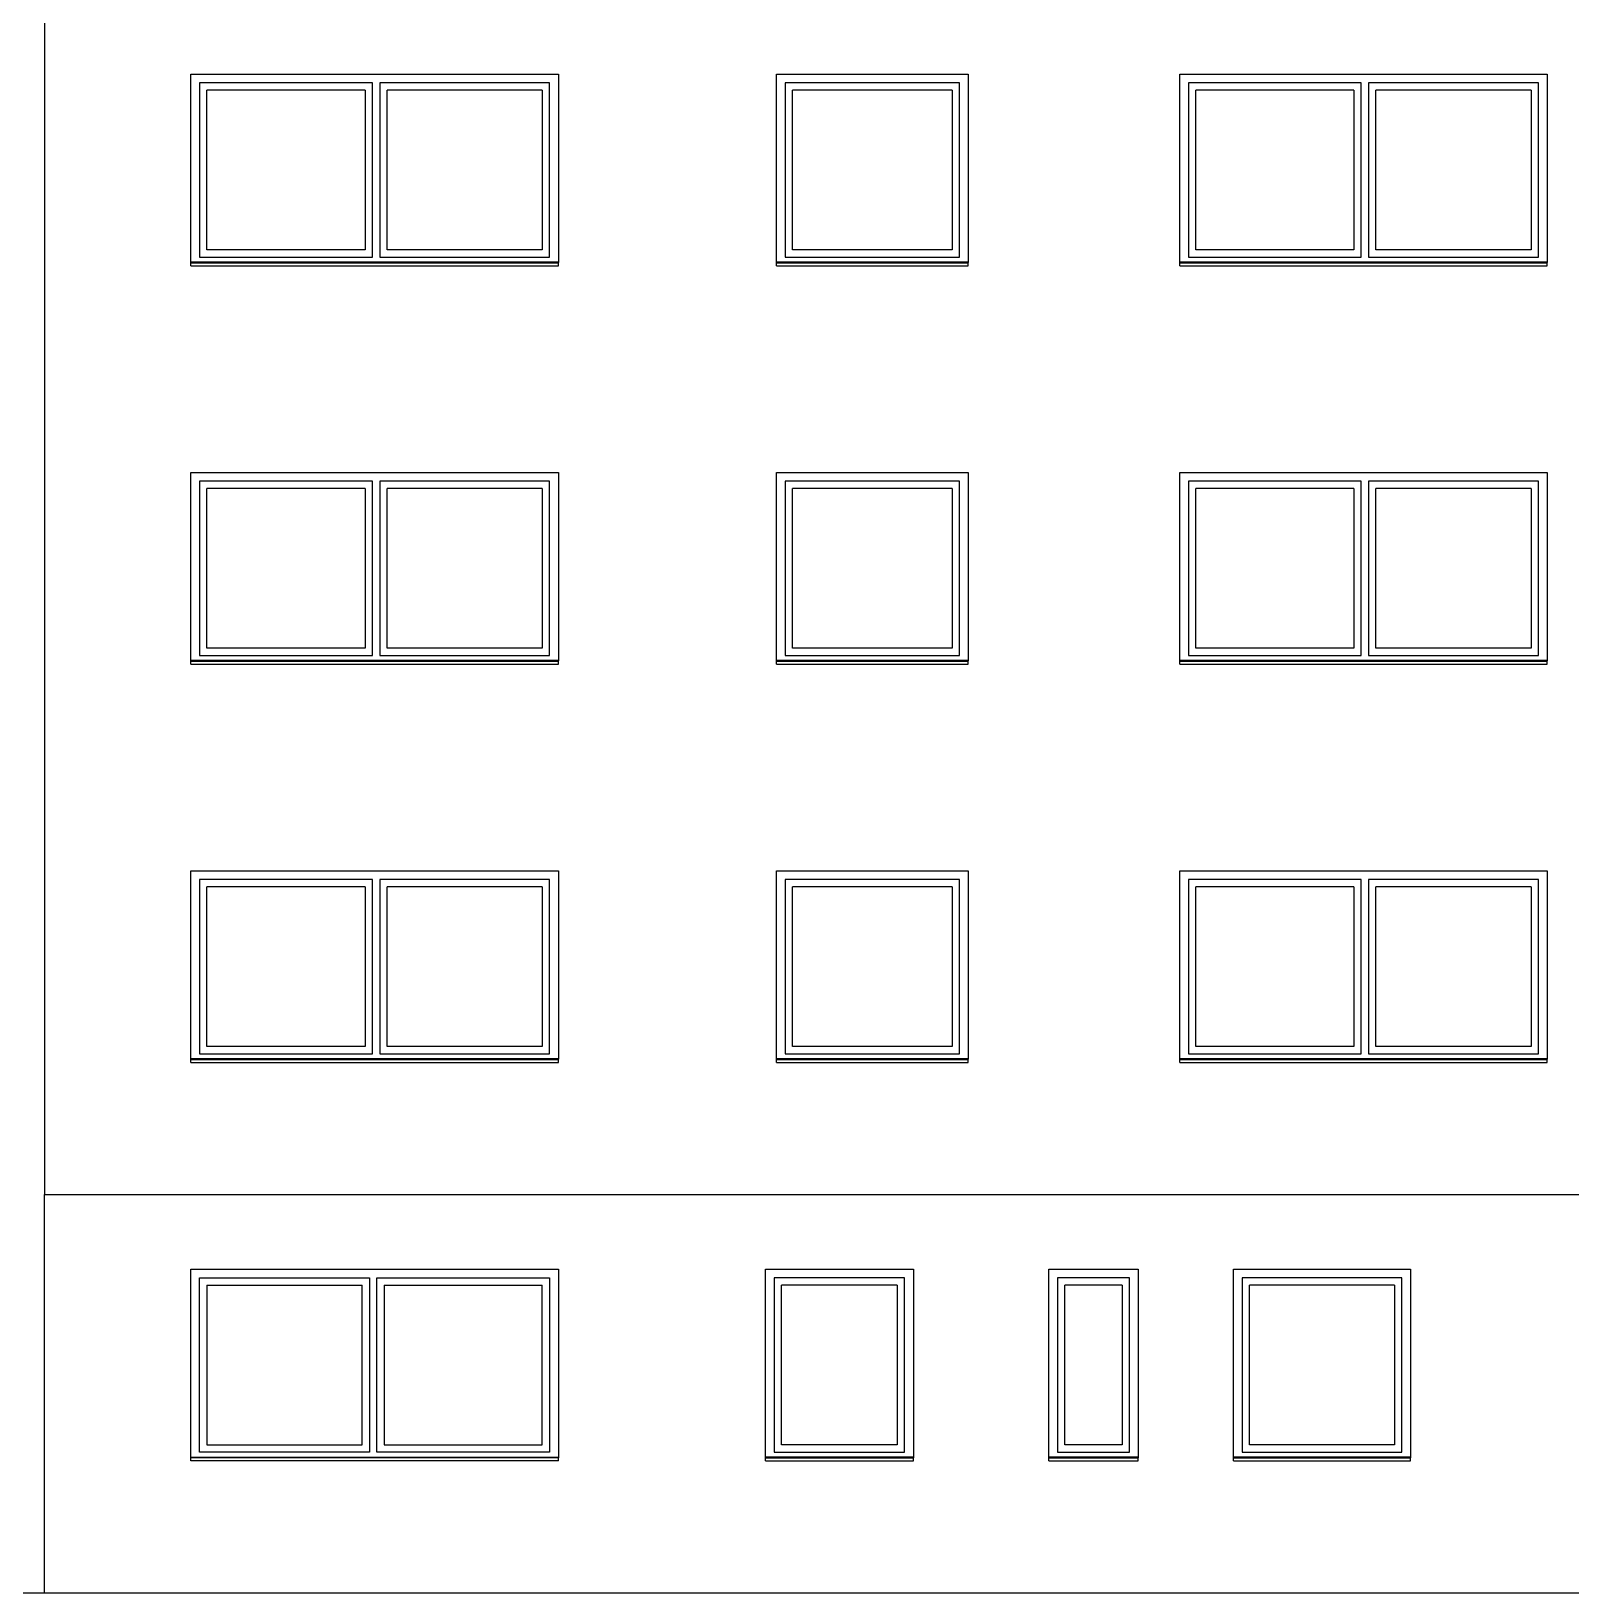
# Model space of a CAD drawing. Header units: millimetres. Extents: x 48 to 4070, y 10 to 629.
# Drawn here: x 2590 to 2800.3, y 111.6 to 324.8 of the extents above; entities that cross this region are included whole.
import ezdxf
from ezdxf.xclip import XClip

# ---------------------------------------------------------------- set-up
doc = ezdxf.new("R2010")
doc.units = ezdxf.units.MM
doc.header["$MEASUREMENT"] = 0
doc.header["$XCLIPFRAME"] = 0
for name, color, linetype in [('A--------P-', 7, 'Continuous'), ('A-01SC-----Ytterväggar2', 7, 'Continuous'), ('A1', 1, 'Continuous')]:
    doc.layers.add(name, color=color, linetype=linetype)

# ---------------------------------------------------------------- blocks, each defined once
blk = doc.blocks.new('Drawing_3_3', base_point=(3616.51, 55.57))
at = {"layer": 'A-01SC-----Ytterväggar2'}
for p, q in [((2591.78, 329.17), (2591.78, 274.77)), ((2591.78, 274.77), (2591.78, 220.37)), ((2591.78, 220.37), (2591.78, 165.97)), ((2591.78, 111.57), (2591.78, 165.97)), ((2588.18, 111.57), (2591.78, 111.57))]:
    blk.add_line(p, q, dxfattribs=at)
at = {"layer": 'A1'}
for p, q in [((2611.78, 318.97), (2661.98, 318.97)), ((2611.78, 293.22), (2611.78, 318.97)), ((2612.98, 317.77), (2612.98, 293.97)), ((2636.58, 317.77), (2612.98, 317.77)), ((2636.58, 293.97), (2636.58, 317.77)), ((2637.58, 317.77), (2637.58, 293.97)), ((2660.78, 317.77), (2637.58, 317.77)), ((2660.78, 293.97), (2660.78, 317.77)), ((2661.98, 318.97), (2661.98, 293.22)), ((2691.78, 293.22), (2691.78, 318.97)), ((2691.78, 318.97), (2717.98, 318.97)), ((2692.98, 317.77), (2692.98, 293.97)), ((2716.78, 317.77), (2692.98, 317.77)), ((2716.78, 293.97), (2716.78, 317.77)), ((2717.98, 318.97), (2717.98, 293.22)), ((2746.85, 318.97), (2797.05, 318.97)), ((2746.85, 293.22), (2746.85, 318.97)), ((2748.05, 317.77), (2748.05, 293.97)), ((2771.65, 317.77), (2748.05, 317.77)), ((2771.65, 293.97), (2771.65, 317.77)), ((2772.65, 317.77), (2772.65, 293.97)), ((2795.85, 317.77), (2772.65, 317.77)), ((2795.85, 293.97), (2795.85, 317.77)), ((2797.05, 318.97), (2797.05, 293.22)), ((2613.98, 294.97), (2613.98, 316.77)), ((2635.58, 316.77), (2613.98, 316.77)), ((2635.58, 316.77), (2635.58, 294.97)), ((2638.58, 294.97), (2638.58, 316.77)), ((2659.78, 316.77), (2638.58, 316.77)), ((2659.78, 316.77), (2659.78, 294.97)), ((2693.98, 294.97), (2693.98, 316.77)), ((2715.78, 316.77), (2693.98, 316.77)), ((2715.78, 316.77), (2715.78, 294.97)), ((2749.05, 294.97), (2749.05, 316.77)), ((2770.65, 316.77), (2749.05, 316.77)), ((2770.65, 316.77), (2770.65, 294.97)), ((2773.65, 294.97), (2773.65, 316.77)), ((2794.85, 316.77), (2773.65, 316.77)), ((2794.85, 316.77), (2794.85, 294.97)), ((2635.58, 294.97), (2613.98, 294.97)), ((2659.78, 294.97), (2638.58, 294.97)), ((2715.78, 294.97), (2693.98, 294.97)), ((2770.65, 294.97), (2749.05, 294.97)), ((2794.85, 294.97), (2773.65, 294.97)), ((2661.98, 293.27), (2611.78, 293.27)), ((2611.78, 293.22), (2611.78, 293.19)), ((2611.78, 293.19), (2661.98, 293.19)), ((2611.78, 292.77), (2611.78, 293.19)), ((2611.78, 292.77), (2661.98, 292.77)), ((2612.98, 293.97), (2636.58, 293.97)), ((2637.58, 293.97), (2660.78, 293.97)), ((2661.98, 293.19), (2661.98, 293.22)), ((2661.98, 292.77), (2661.98, 293.19)), ((2717.98, 293.27), (2691.78, 293.27)), ((2691.78, 293.22), (2691.78, 293.19)), ((2691.78, 293.19), (2717.98, 293.19)), ((2691.78, 292.77), (2691.78, 293.19)), ((2691.78, 292.77), (2717.98, 292.77)), ((2692.98, 293.97), (2716.78, 293.97)), ((2717.98, 293.19), (2717.98, 293.22)), ((2717.98, 292.77), (2717.98, 293.19)), ((2797.05, 293.27), (2746.85, 293.27)), ((2746.85, 293.22), (2746.85, 293.19)), ((2746.85, 293.19), (2797.05, 293.19)), ((2746.85, 292.77), (2746.85, 293.19)), ((2746.85, 292.77), (2797.05, 292.77)), ((2748.05, 293.97), (2771.65, 293.97)), ((2772.65, 293.97), (2795.85, 293.97)), ((2797.05, 293.19), (2797.05, 293.22)), ((2797.05, 292.77), (2797.05, 293.19)), ((2611.78, 264.57), (2661.98, 264.57)), ((2611.78, 238.82), (2611.78, 264.57)), ((2661.98, 264.57), (2661.98, 238.82)), ((2691.78, 238.82), (2691.78, 264.57)), ((2691.78, 264.57), (2717.98, 264.57)), ((2717.98, 264.57), (2717.98, 238.82)), ((2746.85, 264.57), (2797.05, 264.57)), ((2746.85, 238.82), (2746.85, 264.57)), ((2797.05, 264.57), (2797.05, 238.82)), ((2612.98, 263.37), (2612.98, 239.57)), ((2636.58, 263.37), (2612.98, 263.37)), ((2613.98, 240.57), (2613.98, 262.37)), ((2635.58, 262.37), (2613.98, 262.37)), ((2635.58, 262.37), (2635.58, 240.57)), ((2636.58, 239.57), (2636.58, 263.37)), ((2637.58, 263.37), (2637.58, 239.57)), ((2660.78, 263.37), (2637.58, 263.37)), ((2638.58, 240.57), (2638.58, 262.37)), ((2659.78, 262.37), (2638.58, 262.37)), ((2659.78, 262.37), (2659.78, 240.57)), ((2660.78, 239.57), (2660.78, 263.37)), ((2692.98, 263.37), (2692.98, 239.57)), ((2716.78, 263.37), (2692.98, 263.37)), ((2693.98, 240.57), (2693.98, 262.37)), ((2715.78, 262.37), (2693.98, 262.37)), ((2715.78, 262.37), (2715.78, 240.57)), ((2716.78, 239.57), (2716.78, 263.37)), ((2748.05, 263.37), (2748.05, 239.57)), ((2771.65, 263.37), (2748.05, 263.37)), ((2749.05, 240.57), (2749.05, 262.37)), ((2770.65, 262.37), (2749.05, 262.37)), ((2770.65, 262.37), (2770.65, 240.57)), ((2771.65, 239.57), (2771.65, 263.37)), ((2772.65, 263.37), (2772.65, 239.57)), ((2795.85, 263.37), (2772.65, 263.37)), ((2773.65, 240.57), (2773.65, 262.37)), ((2794.85, 262.37), (2773.65, 262.37)), ((2794.85, 262.37), (2794.85, 240.57)), ((2795.85, 239.57), (2795.85, 263.37)), ((2661.98, 238.87), (2611.78, 238.87)), ((2612.98, 239.57), (2636.58, 239.57)), ((2635.58, 240.57), (2613.98, 240.57)), ((2637.58, 239.57), (2660.78, 239.57)), ((2659.78, 240.57), (2638.58, 240.57)), ((2717.98, 238.87), (2691.78, 238.87)), ((2692.98, 239.57), (2716.78, 239.57)), ((2715.78, 240.57), (2693.98, 240.57)), ((2797.05, 238.87), (2746.85, 238.87)), ((2748.05, 239.57), (2771.65, 239.57)), ((2770.65, 240.57), (2749.05, 240.57)), ((2772.65, 239.57), (2795.85, 239.57)), ((2794.85, 240.57), (2773.65, 240.57)), ((2611.78, 238.82), (2611.78, 238.79)), ((2611.78, 238.79), (2661.98, 238.79)), ((2611.78, 238.37), (2611.78, 238.79)), ((2611.78, 238.37), (2661.98, 238.37)), ((2661.98, 238.79), (2661.98, 238.82)), ((2661.98, 238.37), (2661.98, 238.79)), ((2691.78, 238.82), (2691.78, 238.79)), ((2691.78, 238.79), (2717.98, 238.79)), ((2691.78, 238.37), (2691.78, 238.79)), ((2691.78, 238.37), (2717.98, 238.37)), ((2717.98, 238.79), (2717.98, 238.82)), ((2717.98, 238.37), (2717.98, 238.79)), ((2746.85, 238.82), (2746.85, 238.79)), ((2746.85, 238.79), (2797.05, 238.79)), ((2746.85, 238.37), (2746.85, 238.79)), ((2746.85, 238.37), (2797.05, 238.37)), ((2797.05, 238.79), (2797.05, 238.82)), ((2797.05, 238.37), (2797.05, 238.79)), ((2611.78, 210.17), (2661.98, 210.17)), ((2611.78, 184.42), (2611.78, 210.17)), ((2661.98, 210.17), (2661.98, 184.42)), ((2691.78, 184.42), (2691.78, 210.17)), ((2691.78, 210.17), (2717.98, 210.17)), ((2717.98, 210.17), (2717.98, 184.42)), ((2746.85, 210.17), (2797.05, 210.17)), ((2746.85, 184.42), (2746.85, 210.17)), ((2797.05, 210.17), (2797.05, 184.42)), ((2612.98, 208.97), (2612.98, 185.17)), ((2636.58, 208.97), (2612.98, 208.97)), ((2613.98, 186.17), (2613.98, 207.97)), ((2635.58, 207.97), (2613.98, 207.97)), ((2635.58, 207.97), (2635.58, 186.17)), ((2636.58, 185.17), (2636.58, 208.97)), ((2637.58, 208.97), (2637.58, 185.17)), ((2660.78, 208.97), (2637.58, 208.97)), ((2638.58, 186.17), (2638.58, 207.97)), ((2659.78, 207.97), (2638.58, 207.97)), ((2659.78, 207.97), (2659.78, 186.17)), ((2660.78, 185.17), (2660.78, 208.97)), ((2692.98, 208.97), (2692.98, 185.17)), ((2716.78, 208.97), (2692.98, 208.97)), ((2693.98, 186.17), (2693.98, 207.97)), ((2715.78, 207.97), (2693.98, 207.97)), ((2715.78, 207.97), (2715.78, 186.17)), ((2716.78, 185.17), (2716.78, 208.97)), ((2748.05, 208.97), (2748.05, 185.17)), ((2771.65, 208.97), (2748.05, 208.97)), ((2749.05, 186.17), (2749.05, 207.97)), ((2770.65, 207.97), (2749.05, 207.97)), ((2770.65, 207.97), (2770.65, 186.17)), ((2771.65, 185.17), (2771.65, 208.97)), ((2772.65, 208.97), (2772.65, 185.17)), ((2795.85, 208.97), (2772.65, 208.97)), ((2773.65, 186.17), (2773.65, 207.97)), ((2794.85, 207.97), (2773.65, 207.97)), ((2794.85, 207.97), (2794.85, 186.17)), ((2795.85, 185.17), (2795.85, 208.97)), ((2635.58, 186.17), (2613.98, 186.17)), ((2659.78, 186.17), (2638.58, 186.17)), ((2715.78, 186.17), (2693.98, 186.17)), ((2770.65, 186.17), (2749.05, 186.17)), ((2794.85, 186.17), (2773.65, 186.17)), ((2661.98, 184.47), (2611.78, 184.47)), ((2611.78, 184.42), (2611.78, 184.39)), ((2611.78, 184.39), (2661.98, 184.39)), ((2611.78, 183.97), (2611.78, 184.39)), ((2611.78, 183.97), (2661.98, 183.97)), ((2612.98, 185.17), (2636.58, 185.17)), ((2637.58, 185.17), (2660.78, 185.17)), ((2661.98, 184.39), (2661.98, 184.42)), ((2661.98, 183.97), (2661.98, 184.39)), ((2717.98, 184.47), (2691.78, 184.47)), ((2691.78, 184.42), (2691.78, 184.39)), ((2691.78, 184.39), (2717.98, 184.39)), ((2691.78, 183.97), (2691.78, 184.39)), ((2691.78, 183.97), (2717.98, 183.97)), ((2692.98, 185.17), (2716.78, 185.17)), ((2717.98, 184.39), (2717.98, 184.42)), ((2717.98, 183.97), (2717.98, 184.39)), ((2797.05, 184.47), (2746.85, 184.47)), ((2746.85, 184.42), (2746.85, 184.39)), ((2746.85, 184.39), (2797.05, 184.39)), ((2746.85, 183.97), (2746.85, 184.39)), ((2746.85, 183.97), (2797.05, 183.97)), ((2748.05, 185.17), (2771.65, 185.17)), ((2772.65, 185.17), (2795.85, 185.17)), ((2797.05, 184.39), (2797.05, 184.42)), ((2797.05, 183.97), (2797.05, 184.39)), ((2591.78, 165.97), (2844.79, 165.97)), ((2611.78, 130.02), (2611.78, 155.77)), ((2611.78, 155.77), (2661.98, 155.77)), ((2661.98, 155.77), (2661.98, 130.02)), ((2690.28, 130.02), (2690.28, 155.77)), ((2690.28, 155.77), (2710.48, 155.77)), ((2710.48, 155.77), (2710.48, 130.02)), ((2728.98, 155.77), (2741.18, 155.77)), ((2728.98, 130.02), (2728.98, 155.77)), ((2741.18, 155.77), (2741.18, 130.02)), ((2754.18, 155.77), (2778.38, 155.77)), ((2754.18, 130.02), (2754.18, 155.77)), ((2778.38, 155.77), (2778.38, 130.02)), ((2612.98, 130.77), (2612.98, 154.57)), ((2612.98, 154.57), (2636.18, 154.57)), ((2613.98, 153.57), (2613.98, 131.77)), ((2613.98, 153.57), (2635.18, 153.57)), ((2635.18, 131.77), (2635.18, 153.57)), ((2636.18, 154.57), (2636.18, 130.77)), ((2637.18, 130.77), (2637.18, 154.57)), ((2637.18, 154.57), (2660.78, 154.57)), ((2638.18, 153.57), (2638.18, 131.77)), ((2638.18, 153.57), (2659.78, 153.57)), ((2659.78, 131.77), (2659.78, 153.57)), ((2660.78, 154.57), (2660.78, 130.77)), ((2691.48, 154.57), (2691.48, 130.77)), ((2709.28, 154.57), (2691.48, 154.57)), ((2692.48, 131.77), (2692.48, 153.57)), ((2708.28, 153.57), (2692.48, 153.57)), ((2708.28, 153.57), (2708.28, 131.77)), ((2709.28, 130.77), (2709.28, 154.57)), ((2730.18, 154.57), (2730.18, 130.77)), ((2739.98, 154.57), (2730.18, 154.57)), ((2731.18, 131.77), (2731.18, 153.57)), ((2738.98, 153.57), (2731.18, 153.57)), ((2738.98, 153.57), (2738.98, 131.77)), ((2739.98, 130.77), (2739.98, 154.57)), ((2755.38, 154.57), (2755.38, 130.77)), ((2777.18, 154.57), (2755.38, 154.57)), ((2756.38, 131.77), (2756.38, 153.57)), ((2776.18, 153.57), (2756.38, 153.57)), ((2776.18, 153.57), (2776.18, 131.77)), ((2777.18, 130.77), (2777.18, 154.57)), ((2636.18, 130.77), (2612.98, 130.77)), ((2613.98, 131.77), (2635.18, 131.77)), ((2660.78, 130.77), (2637.18, 130.77)), ((2638.18, 131.77), (2659.78, 131.77)), ((2691.48, 130.77), (2709.28, 130.77)), ((2708.28, 131.77), (2692.48, 131.77)), ((2730.18, 130.77), (2739.98, 130.77)), ((2738.98, 131.77), (2731.18, 131.77)), ((2755.38, 130.77), (2777.18, 130.77)), ((2776.18, 131.77), (2756.38, 131.77)), ((2611.78, 130.07), (2661.98, 130.07)), ((2611.78, 129.99), (2611.78, 130.02)), ((2661.98, 129.99), (2611.78, 129.99)), ((2611.78, 129.57), (2611.78, 129.99)), ((2661.98, 129.57), (2611.78, 129.57)), ((2661.98, 130.02), (2661.98, 129.99)), ((2661.98, 129.57), (2661.98, 129.99)), ((2710.48, 130.07), (2690.28, 130.07)), ((2690.28, 130.02), (2690.28, 129.99)), ((2690.28, 129.99), (2710.48, 129.99)), ((2690.28, 129.57), (2690.28, 129.99)), ((2690.28, 129.57), (2710.48, 129.57)), ((2710.48, 129.99), (2710.48, 130.02)), ((2710.48, 129.57), (2710.48, 129.99)), ((2741.18, 130.07), (2728.98, 130.07)), ((2728.98, 130.02), (2728.98, 129.99)), ((2728.98, 129.99), (2741.18, 129.99)), ((2728.98, 129.57), (2728.98, 129.99)), ((2728.98, 129.57), (2741.18, 129.57)), ((2741.18, 129.99), (2741.18, 130.02)), ((2741.18, 129.57), (2741.18, 129.99)), ((2778.38, 130.07), (2754.18, 130.07)), ((2754.18, 130.02), (2754.18, 129.99)), ((2754.18, 129.99), (2778.38, 129.99)), ((2754.18, 129.57), (2754.18, 129.99)), ((2754.18, 129.57), (2778.38, 129.57)), ((2778.38, 129.99), (2778.38, 130.02)), ((2778.38, 129.57), (2778.38, 129.99)), ((2591.78, 111.57), (2844.79, 111.57))]:
    blk.add_line(p, q, dxfattribs=at)

msp = doc.modelspace()

# ---------------------------------------------------------------- block references
at = {"layer": 'A--------P-'}
ref = msp.add_blockref('Drawing_3_3', (3616.51, 55.57), dxfattribs=at)
XClip(ref).set_block_clipping_path([(2073.1828073642, 30.3893906688), (3620.7828073642, 629.1207956122)])

doc.saveas('drawing.dxf')
